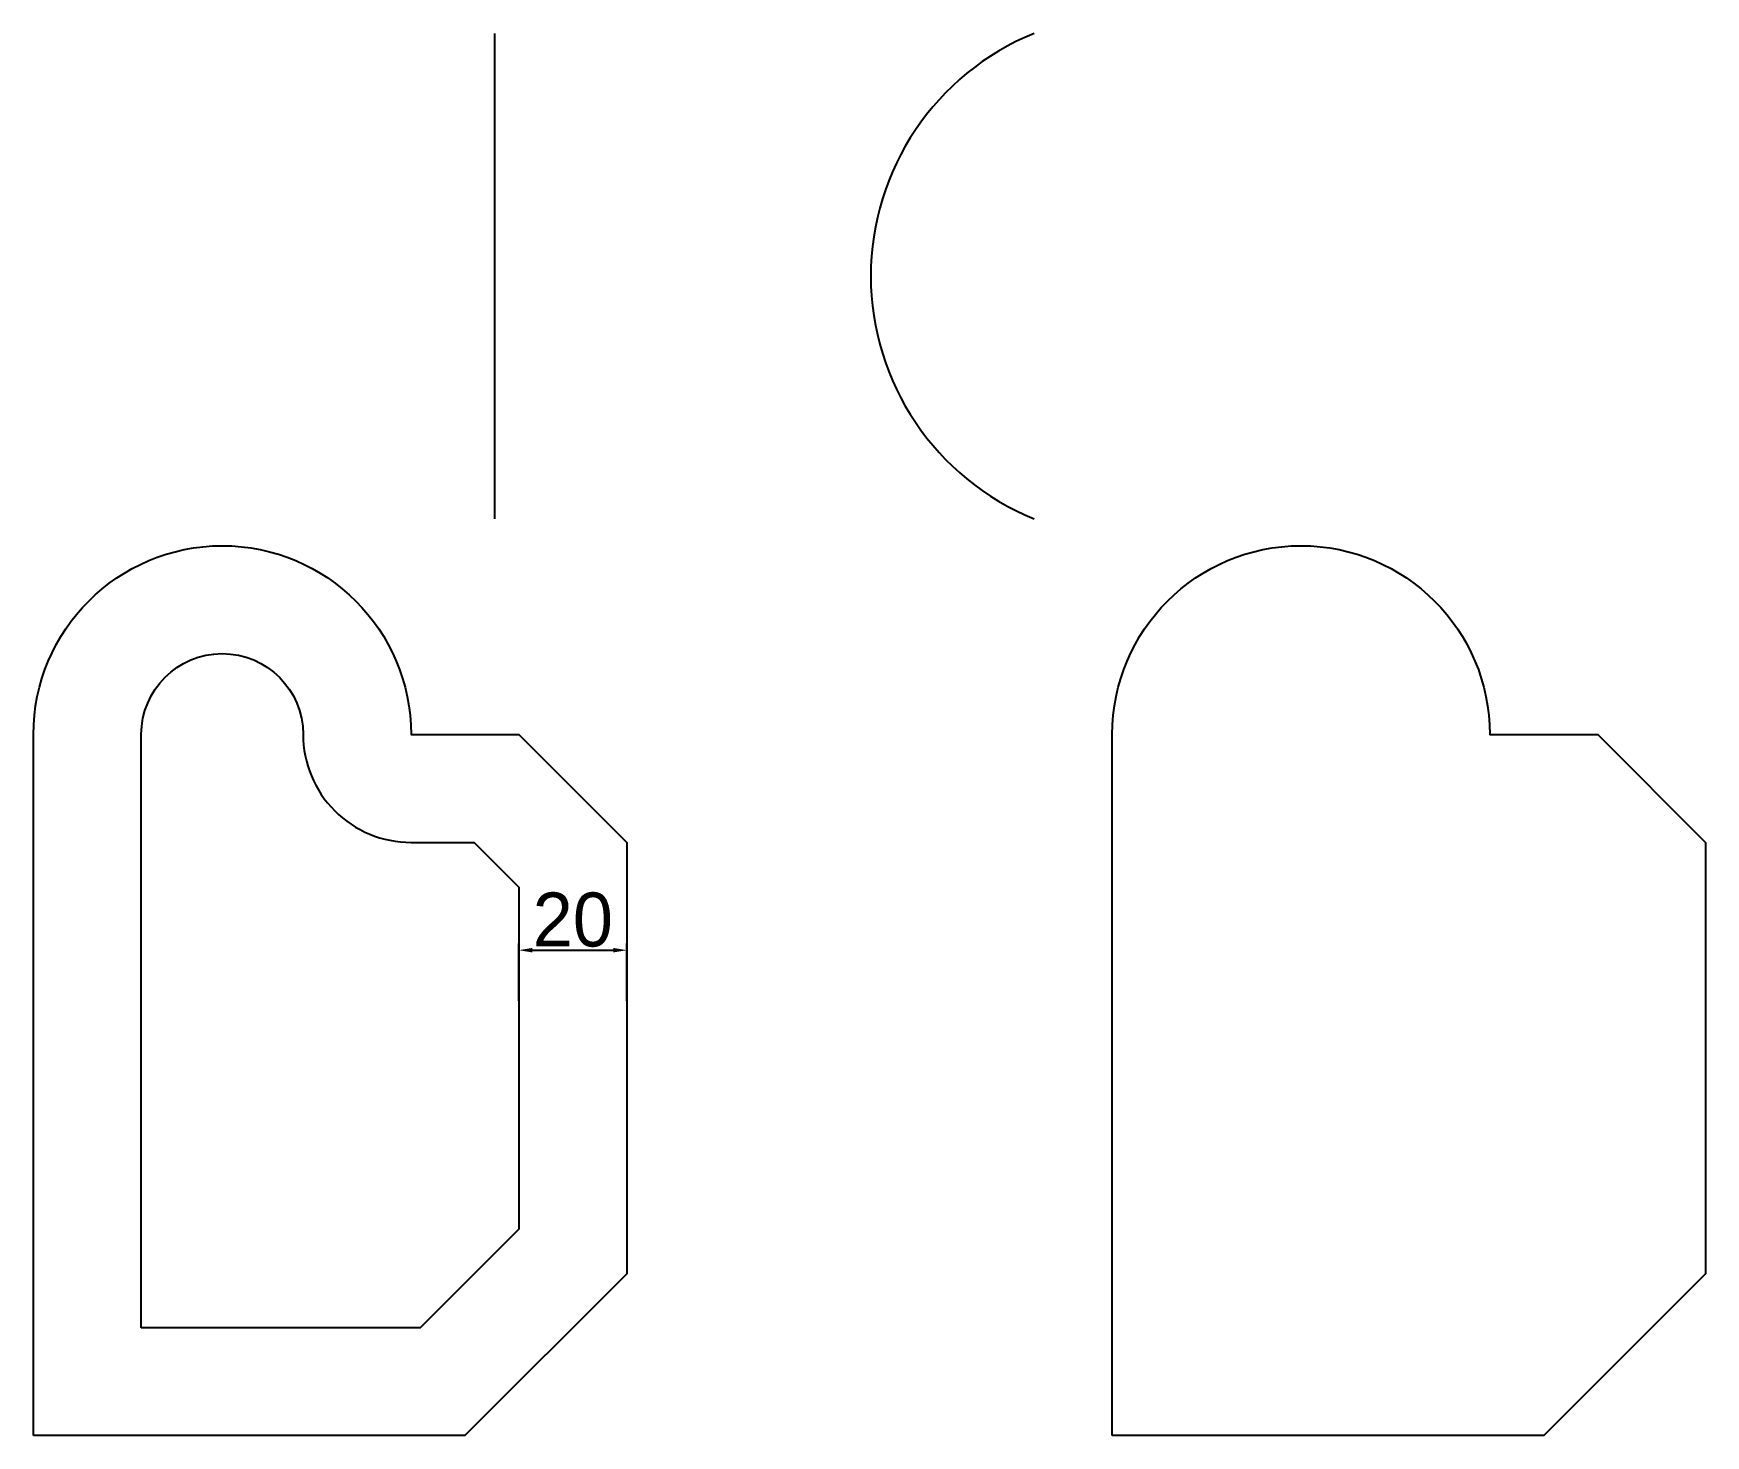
# Model space of a CAD drawing. Header units: millimetres. Extents: x 24 to 334, y 10 to 270.
import ezdxf

# ---------------------------------------------------------------- set-up
doc = ezdxf.new("R2010")
doc.units = ezdxf.units.MM
doc.dimstyles.new('ISO-25', dxfattribs={"dimtxt": 2.5, "dimasz": 2.5, "dimexe": 1.25, "dimexo": 0.625, "dimtad": 1, "dimdsep": 46, "dimtxsty": 'Standard', "dimcen": 2.5, "dimadec": 0, "dimazin": 0, "dimtfac": 1, "dimtmove": 0, "dimatfit": 3, "dimfxl": 0, "dimarcsym": 0})

# ---------------------------------------------------------------- blocks, each defined once
blk = doc.blocks.new('*D2')
at = {"color": 0, "lineweight": -2}
for p, q in [((114.5, 90.62), (114.5, 101.25)), ((117, 100), (132, 100)), ((134.5, 90.62), (134.5, 101.25))]:
    blk.add_line(p, q, dxfattribs=at)
at = {"color": 0}
for points in [[(117, 100.42), (117, 99.58), (114.5, 100)], [(132, 100.42), (132, 99.58), (134.5, 100)]]:
    blk.add_solid(points, dxfattribs=at)
at = {"layer": 'Defpoints', "color": 0}
for p in [(134.5, 100), (114.5, 90), (134.5, 90)]:
    blk.add_point(p, dxfattribs=at)
at = {"color": 0, "insert": (124.5, 105.62), "char_height": 10, "attachment_point": 5}
blk.add_mtext('20', dxfattribs=at)

msp = doc.modelspace()

# ---------------------------------------------------------------- linework, layer by layer
msp.add_line((110, 270), (110, 180))
for points in [[(24.5, 10), (24.5, 140, -1), (94.5, 140), (114.5, 140), (134.5, 120), (134.5, 40), (104.5, 10)], [(224.5, 10), (224.5, 140, -1), (294.5, 140), (314.5, 140), (334.5, 120), (334.5, 40), (304.5, 10)]]:
    msp.add_lwpolyline(points, format="xyb", close=True)
at = {"color": 1}
msp.add_lwpolyline([(44.5, 30), (44.5, 140, -1), (74.5, 140, 0.4142136), (94.5, 120), (106.216, 120), (114.5, 111.716), (114.5, 48.284), (96.216, 30)], format="xyb", close=True, dxfattribs=at)
msp.add_arc((228.333, 225), 48.591, 112.16635, 247.83365)

# ---------------------------------------------------------------- dimensions: what is measured, and where the dimension line sits
dim = msp.add_aligned_dim(p1=(114.5, 90), p2=(134.5, 90), distance=10, dimstyle='ISO-25', override={"dimtxt": 10}, dxfattribs=at)
dim.commit()
dim.dimension.update_dxf_attribs({"geometry": '*D2', "text_midpoint": (124.5, 105.625)})

doc.saveas('drawing.dxf')
